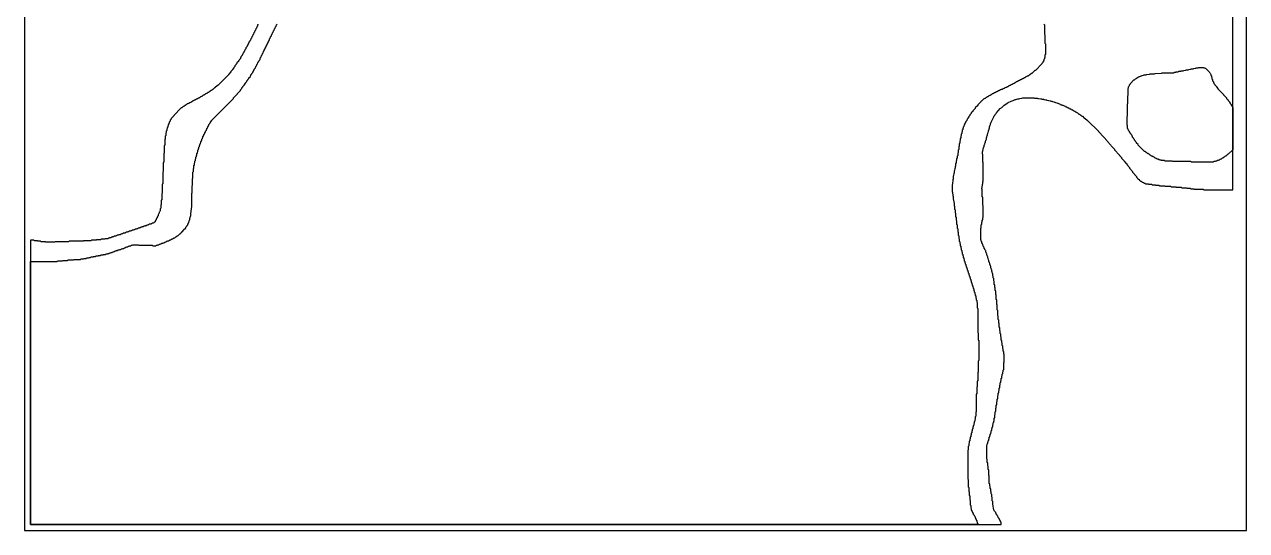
# Model space of a CAD drawing. Header units: millimetres. Extents: x 0 to 6416, y -3898 to 1268.
# Drawn here: x 1299 to 2518, y -2598 to -2094 of the extents above; entities that cross this region are included whole.
import ezdxf

# ---------------------------------------------------------------- set-up
doc = ezdxf.new("R2010")
doc.units = ezdxf.units.MM
for name, color, linetype in [('CUT_OUTER', 1, 'Continuous'), ('ENGRAVE_NEXT', 3, 'Continuous'), ('SHEET_EDGE', 7, 'Continuous')]:
    doc.layers.add(name, color=color, linetype=linetype)

msp = doc.modelspace()

# ---------------------------------------------------------------- linework, layer by layer
at = {"layer": 'CUT_OUTER'}
msp.add_lwpolyline([(1532.2, -2093.4), (1532.2, -2093.9), (1531.7, -2094.4), (1531.7, -2095.4), (1531.2, -2095.9), (1531.2, -2096.4), (1530.7, -2096.9), (1530.7, -2097.4), (1530.2, -2097.9), (1530.2, -2098.4), (1529.7, -2098.9), (1529.7, -2099.4), (1529.2, -2099.9), (1529.2, -2100.4), (1528.7, -2100.9), (1528.7, -2101.4), (1528.2, -2101.9), (1528.2, -2102.4), (1527.7, -2102.9), (1527.7, -2103.4), (1527.2, -2103.9), (1527.2, -2104.4), (1526.7, -2104.9), (1526.7, -2105.4), (1526.2, -2105.9), (1526.2, -2106.4), (1525.7, -2106.9), (1525.7, -2107.4), (1525.2, -2107.9), (1525.2, -2108.4), (1524.7, -2108.9), (1524.7, -2109.4), (1524.2, -2109.9), (1524.2, -2110.4), (1523.2, -2111.4), (1523.2, -2111.9), (1522.7, -2112.4), (1522.7, -2112.9), (1522.2, -2113.4), (1522.2, -2113.9), (1521.7, -2114.4), (1521.7, -2114.9), (1521.2, -2115.4), (1521.2, -2115.9), (1520.2, -2116.9), (1520.2, -2117.9), (1519.2, -2118.9), (1519.2, -2119.4), (1518.7, -2119.9), (1518.7, -2120.4), (1518.2, -2120.9), (1518.2, -2121.4), (1517.2, -2122.4), (1517.2, -2122.9), (1516.7, -2123.4), (1516.7, -2123.9), (1516.2, -2124.4), (1516.2, -2124.9), (1515.2, -2125.9), (1515.2, -2126.4), (1514.7, -2126.9), (1514.7, -2127.4), (1513.7, -2128.4), (1513.7, -2128.9), (1512.7, -2129.9), (1512.7, -2130.4), (1511.2, -2131.9), (1511.2, -2132.4), (1510.2, -2133.4), (1510.2, -2133.9), (1509.2, -2134.9), (1509.2, -2135.4), (1508.2, -2136.4), (1508.2, -2136.9), (1506.7, -2138.4), (1506.7, -2138.9), (1505.2, -2140.4), (1505.2, -2140.9), (1502.7, -2143.4), (1502.7, -2143.9), (1492.2, -2154.4), (1491.7, -2154.4), (1489.2, -2156.9), (1488.7, -2156.9), (1487.2, -2158.4), (1486.7, -2158.4), (1485.7, -2159.4), (1485.2, -2159.4), (1484.2, -2160.4), (1483.7, -2160.4), (1482.7, -2161.4), (1482.2, -2161.4), (1481.2, -2162.4), (1480.7, -2162.4), (1480.2, -2162.9), (1479.7, -2162.9), (1478.7, -2163.9), (1478.2, -2163.9), (1477.7, -2164.4), (1477.2, -2164.4), (1476.2, -2165.4), (1475.7, -2165.4), (1475.2, -2165.9), (1474.7, -2165.9), (1473.7, -2166.9), (1473.2, -2166.9), (1472.7, -2167.4), (1472.2, -2167.4), (1471.7, -2167.9), (1471.2, -2167.9), (1470.7, -2168.4), (1470.2, -2168.4), (1469.7, -2168.9), (1469.2, -2168.9), (1468.7, -2169.4), (1468.2, -2169.4), (1467.7, -2169.9), (1467.2, -2169.9), (1466.2, -2170.9), (1465.7, -2170.9), (1465.2, -2171.4), (1464.7, -2171.4), (1464.2, -2171.9), (1463.7, -2171.9), (1463.2, -2172.4), (1462.7, -2172.4), (1462.2, -2172.9), (1461.7, -2172.9), (1460.7, -2173.9), (1460.2, -2173.9), (1459.7, -2174.4), (1459.2, -2174.4), (1458.2, -2175.4), (1457.7, -2175.4), (1456.2, -2176.9), (1455.7, -2176.9), (1448.2, -2184.4), (1448.2, -2184.9), (1445.7, -2187.4), (1445.7, -2187.9), (1444.7, -2188.9), (1444.7, -2189.9), (1443.7, -2190.9), (1443.7, -2191.9), (1443.2, -2192.4), (1443.2, -2192.9), (1442.7, -2193.4), (1442.7, -2194.4), (1442.2, -2194.9), (1442.2, -2195.9), (1441.7, -2196.4), (1441.7, -2197.4), (1441.2, -2197.9), (1441.2, -2199.4), (1440.7, -2199.9), (1440.7, -2201.4), (1440.2, -2201.9), (1440.2, -2204.4), (1439.7, -2204.9), (1439.7, -2207.9), (1439.2, -2208.4), (1439.2, -2213.9), (1438.7, -2214.4), (1438.6, -2221.9), (1438.2, -2222.4), (1438.1, -2230.9), (1437.7, -2231.4), (1437.6, -2240.4), (1437.2, -2240.9), (1437.2, -2251.9), (1437.1, -2252.4), (1436.7, -2252.9), (1436.6, -2261.9), (1436.2, -2262.4), (1436.1, -2268.4), (1435.7, -2268.9), (1435.6, -2273.4), (1435.2, -2273.9), (1435.1, -2276.9), (1434.6, -2277.4), (1434.6, -2279.4), (1434.2, -2279.8), (1434.1, -2280.4), (1433.6, -2280.9), (1433.6, -2281.9), (1433.2, -2282.3), (1433.1, -2282.9), (1432.6, -2283.4), (1432.6, -2284.4), (1432.1, -2284.9), (1432.1, -2285.4), (1431.6, -2285.9), (1431.6, -2286.4), (1431.1, -2286.9), (1431.1, -2287.4), (1430.6, -2287.9), (1430.6, -2288.4), (1430.1, -2288.9), (1430, -2289.4), (1429.6, -2289.9), (1429.5, -2290.4), (1428.7, -2291.2), (1428.2, -2291.3), (1427.7, -2291.7), (1426.7, -2291.8), (1426.2, -2292.3), (1425.7, -2292.3), (1425.6, -2292.4), (1425.2, -2292.8), (1423.7, -2292.8), (1423.2, -2293.3), (1422.6, -2293.4), (1422.2, -2293.8), (1421.2, -2293.8), (1420.7, -2294.3), (1419.7, -2294.4), (1419.2, -2294.8), (1418.2, -2294.9), (1417.7, -2295.3), (1416.7, -2295.4), (1416.2, -2295.8), (1415.2, -2295.9), (1414.7, -2296.3), (1414.1, -2296.4), (1413.7, -2296.8), (1412.7, -2296.9), (1412.2, -2297.3), (1411.2, -2297.4), (1410.7, -2297.8), (1409.7, -2297.9), (1409.2, -2298.3), (1408.2, -2298.4), (1407.7, -2298.8), (1406.7, -2298.9), (1406.2, -2299.3), (1405.2, -2299.4), (1404.7, -2299.8), (1403.7, -2299.9), (1403.2, -2300.4), (1402.2, -2300.4), (1401.7, -2300.9), (1400.7, -2300.9), (1400.2, -2301.4), (1399.7, -2301.4), (1399.2, -2301.8), (1397.7, -2301.9), (1397.2, -2302.4), (1396.2, -2302.4), (1395.7, -2302.9), (1395.2, -2302.9), (1394.7, -2303.4), (1393.2, -2303.4), (1392.7, -2303.9), (1391.7, -2303.9), (1391.2, -2304.4), (1390.7, -2304.4), (1390.2, -2304.9), (1388.7, -2304.9), (1388.2, -2305.4), (1387.2, -2305.4), (1386.7, -2305.9), (1386.2, -2305.9), (1385.7, -2306.4), (1384.2, -2306.4), (1383.7, -2306.9), (1383.2, -2306.9), (1382.7, -2307.4), (1379.7, -2307.4), (1379.2, -2307.9), (1375.7, -2307.9), (1375.2, -2308.4), (1371.2, -2308.4), (1370.7, -2308.9), (1366.2, -2308.9), (1365.7, -2309.4), (1358.2, -2309.4), (1357.7, -2309.9), (1343.7, -2309.9), (1343.2, -2310.4), (1329.7, -2310.4), (1329.2, -2310.9), (1328.7, -2310.9), (1320.7, -2310.9), (1320.2, -2310.4), (1315.7, -2310.4), (1315.2, -2309.9), (1312.7, -2309.9), (1312.2, -2309.4), (1309.2, -2309.4), (1308.7, -2308.9), (1305.2, -2308.9), (1305.2, -2592.4), (1305.2, -2592.4), (2273.7, -2592.4), (2273.7, -2590.4), (2273.2, -2589.9), (2273.2, -2589.4), (2272.7, -2588.9), (2272.7, -2588.4), (2272.2, -2587.9), (2272.2, -2587.4), (2271.7, -2586.9), (2271.7, -2586.4), (2270.7, -2585.4), (2270.7, -2584.9), (2270.2, -2584.4), (2270.2, -2583.9), (2269.7, -2583.4), (2269.7, -2582.9), (2268.7, -2581.9), (2268.7, -2581.4), (2268.2, -2580.9), (2268.2, -2580.4), (2266.8, -2578.9), (2266.7, -2578.4), (2266.3, -2577.9), (2266.2, -2577.4), (2265.8, -2576.9), (2265.7, -2573.4), (2265.2, -2572.9), (2265.2, -2569.4), (2264.7, -2568.9), (2264.7, -2565.4), (2264.2, -2564.9), (2264.2, -2562.4), (2263.7, -2561.9), (2263.7, -2559.9), (2263.2, -2559.4), (2263.2, -2556.9), (2262.7, -2556.4), (2262.7, -2554.4), (2262.2, -2553.9), (2262.2, -2551.9), (2261.7, -2551.4), (2261.7, -2543.9), (2261.2, -2543.4), (2261.2, -2537.9), (2260.7, -2537.4), (2260.7, -2534.4), (2260.2, -2533.9), (2260.2, -2530.9), (2259.7, -2530.4), (2259.7, -2527.4), (2259.2, -2526.9), (2259.2, -2513.9), (2259.3, -2513.4), (2259.7, -2512.9), (2259.7, -2511.9), (2260.2, -2511.4), (2260.2, -2510.4), (2260.7, -2509.9), (2260.7, -2508.9), (2261.2, -2508.4), (2261.2, -2507.4), (2261.7, -2506.9), (2261.7, -2505.4), (2262.2, -2504.9), (2262.2, -2503.9), (2262.7, -2503.4), (2262.7, -2502.4), (2263.2, -2501.9), (2263.2, -2500.9), (2263.7, -2500.4), (2263.7, -2498.9), (2264.2, -2498.4), (2264.2, -2496.9), (2264.7, -2496.4), (2264.7, -2495.4), (2265.2, -2494.9), (2265.2, -2492.9), (2265.7, -2492.4), (2265.7, -2490.9), (2266.2, -2490.4), (2266.2, -2489.4), (2266.7, -2488.9), (2266.7, -2486.4), (2267.2, -2485.9), (2267.2, -2482.9), (2267.7, -2482.4), (2267.7, -2479.9), (2268.2, -2479.4), (2268.2, -2476.4), (2268.7, -2475.9), (2268.7, -2473.4), (2269.2, -2472.9), (2269.2, -2469.9), (2269.7, -2469.4), (2269.7, -2467.4), (2270.2, -2466.9), (2270.2, -2463.9), (2270.7, -2463.4), (2270.7, -2461.4), (2271.2, -2460.9), (2271.2, -2458.9), (2271.7, -2458.4), (2271.7, -2456.4), (2272.2, -2455.9), (2272.2, -2453.4), (2272.7, -2452.9), (2272.7, -2450.9), (2273.2, -2450.4), (2273.2, -2448.9), (2273.7, -2448.4), (2273.7, -2446.9), (2274.2, -2446.4), (2274.2, -2444.4), (2274.7, -2443.9), (2274.7, -2442.4), (2275.2, -2441.9), (2275.2, -2440.4), (2275.7, -2439.9), (2275.7, -2438.4), (2276.2, -2437.9), (2276.2, -2430.9), (2276.7, -2430.4), (2276.7, -2422.9), (2276.2, -2422.4), (2276.2, -2419.9), (2275.7, -2419.4), (2275.7, -2417.4), (2275.2, -2416.9), (2275.2, -2414.4), (2274.7, -2413.9), (2274.7, -2411.4), (2274.2, -2410.9), (2274.2, -2408.9), (2273.7, -2408.4), (2273.7, -2405.4), (2273.2, -2404.9), (2273.2, -2402.4), (2272.7, -2401.9), (2272.7, -2399.4), (2272.2, -2398.9), (2272.2, -2395.9), (2271.7, -2395.4), (2271.7, -2391.9), (2271.2, -2391.4), (2271.2, -2388.4), (2270.7, -2387.9), (2270.7, -2384.4), (2270.2, -2383.9), (2270.2, -2378.9), (2269.7, -2378.4), (2269.7, -2373.4), (2269.2, -2372.9), (2269.2, -2368.4), (2268.7, -2367.9), (2268.7, -2363.4), (2268.2, -2362.9), (2268.2, -2359.4), (2267.7, -2358.9), (2267.7, -2356.4), (2267.2, -2355.9), (2267.2, -2353.4), (2266.7, -2352.9), (2266.7, -2349.9), (2266.2, -2349.4), (2266.2, -2346.9), (2265.7, -2346.4), (2265.7, -2344.9), (2265.2, -2344.4), (2265.2, -2342.4), (2264.8, -2341.9), (2264.7, -2340.4), (2264.3, -2339.9), (2264.2, -2338.4), (2263.8, -2337.9), (2263.7, -2336.9), (2263.3, -2336.4), (2263.2, -2334.9), (2262.8, -2334.4), (2262.7, -2333.4), (2262.3, -2332.9), (2262.2, -2331.9), (2261.8, -2331.4), (2261.7, -2330.4), (2261.3, -2329.9), (2261.2, -2328.9), (2260.8, -2328.4), (2260.7, -2326.9), (2260.3, -2326.4), (2260.2, -2325.4), (2259.8, -2324.9), (2259.7, -2323.9), (2259.3, -2323.4), (2259.2, -2322.4), (2258.8, -2321.9), (2258.7, -2320.9), (2258.3, -2320.4), (2258.2, -2319.4), (2257.8, -2318.9), (2257.7, -2318.4), (2257.3, -2317.9), (2257.2, -2317.4), (2256.8, -2316.9), (2256.8, -2316.4), (2256.3, -2315.9), (2256.3, -2315.4), (2255.8, -2314.9), (2255.8, -2314.4), (2255.3, -2313.9), (2255.3, -2312.9), (2254.8, -2312.4), (2254.7, -2311.8), (2254.3, -2311.4), (2254.3, -2310.4), (2253.8, -2309.9), (2253.8, -2308.9), (2253.3, -2308.4), (2253.3, -2307.9), (2253.3, -2296.9), (2253.8, -2296.4), (2253.8, -2293.4), (2254.3, -2292.9), (2254.3, -2290.9), (2254.8, -2290.4), (2254.8, -2288.9), (2255.2, -2288.4), (2255.3, -2286.4), (2255.7, -2285.9), (2255.8, -2274.4), (2255.3, -2273.9), (2255.3, -2265.9), (2254.8, -2265.4), (2254.8, -2258.4), (2254.7, -2258.2), (2254.4, -2257.9), (2254.3, -2257.4), (2254.4, -2256.9), (2254.7, -2256.6), (2254.8, -2256.4), (2254.9, -2252.9), (2255.3, -2252.4), (2255.3, -2250.4), (2255.8, -2249.9), (2255.8, -2231.4), (2255.7, -2231.2), (2255.4, -2230.9), (2255.4, -2230.4), (2255.3, -2223.4), (2255.2, -2223.1), (2255, -2222.9), (2254.9, -2222.4), (2254.9, -2220.9), (2255, -2220.4), (2255.4, -2219.9), (2255.5, -2218.4), (2255.8, -2217.9), (2256, -2216.4), (2256.4, -2215.9), (2256.5, -2214.9), (2256.8, -2214.4), (2257, -2213.4), (2257.3, -2212.9), (2257.5, -2211.4), (2257.9, -2210.9), (2258, -2209.9), (2258.4, -2209.4), (2258.5, -2208.4), (2258.8, -2207.9), (2259, -2206.4), (2259.4, -2205.9), (2259.5, -2204.4), (2259.9, -2203.9), (2260, -2202.9), (2260.4, -2202.4), (2260.6, -2200.9), (2260.9, -2200.4), (2261, -2199.4), (2261.4, -2198.9), (2261.5, -2197.9), (2261.6, -2197.4), (2261.9, -2196.9), (2262, -2195.9), (2262.1, -2195.4), (2262.4, -2194.9), (2262.6, -2193.9), (2262.9, -2193.4), (2263.1, -2192.4), (2263.4, -2191.9), (2263.7, -2190.9), (2266.2, -2185.9), (2266.7, -2184.9), (2267.5, -2183.9), (2267.7, -2183.4), (2268.5, -2182.4), (2268.8, -2181.9), (2270.5, -2179.9), (2270.8, -2179.4), (2272.7, -2177.4), (2273.2, -2177), (2273.7, -2176.7), (2274.1, -2176.4), (2276.2, -2174.5), (2276.7, -2174.2), (2278.2, -2173), (2279.7, -2172.2), (2280.7, -2171.5), (2283.7, -2170), (2284.7, -2169.7), (2285.7, -2169.3), (2286.2, -2169.2), (2287.7, -2168.5), (2288.2, -2168.3), (2289.2, -2168.2), (2290.2, -2167.8), (2291.2, -2167.7), (2292.2, -2167.3), (2294.2, -2167.2), (2295.2, -2166.8), (2298.2, -2166.7), (2305.2, -2166.7), (2306.2, -2166.9), (2306.7, -2167.1), (2309.7, -2167.2), (2310.2, -2167.3), (2310.7, -2167.6), (2313.2, -2167.7), (2313.7, -2167.8), (2314.2, -2168.1), (2315.7, -2168.2), (2316.2, -2168.3), (2316.7, -2168.6), (2318.2, -2168.7), (2318.7, -2168.8), (2319.2, -2169.1), (2320.7, -2169.3), (2321.2, -2169.6), (2322.7, -2169.8), (2323.2, -2170.1), (2324.2, -2170.2), (2324.7, -2170.6), (2326.2, -2170.8), (2326.7, -2171.1), (2327.2, -2171.2), (2327.7, -2171.6), (2329.2, -2171.7), (2329.7, -2172.1), (2330.2, -2172.2), (2330.7, -2172.6), (2331.7, -2172.7), (2332.2, -2173.1), (2332.7, -2173.2), (2333.2, -2173.6), (2334.2, -2173.7), (2334.7, -2174.1), (2335.2, -2174.2), (2335.7, -2174.5), (2336.7, -2174.7), (2337.2, -2175.1), (2337.7, -2175.2), (2338.2, -2175.6), (2338.7, -2175.7), (2339.2, -2176.1), (2339.7, -2176.2), (2340.2, -2176.6), (2340.7, -2176.7), (2341.2, -2177.1), (2341.7, -2177.1), (2342.2, -2177.6), (2342.7, -2177.6), (2343.2, -2178.1), (2343.7, -2178.1), (2344.2, -2178.6), (2344.7, -2178.7), (2345.7, -2179.5), (2346.2, -2179.6), (2346.7, -2180), (2347.2, -2180.1), (2348.2, -2181), (2348.7, -2181.1), (2349.2, -2181.5), (2349.7, -2181.6), (2351.2, -2183), (2351.7, -2183.1), (2352.7, -2184), (2353.2, -2184.1), (2354.2, -2185), (2354.7, -2185.1), (2356.5, -2186.9), (2356.7, -2187), (2357.2, -2187.1), (2359.6, -2189.4), (2359.7, -2189.5), (2360.2, -2189.6), (2370.6, -2199.9), (2370.6, -2200.4), (2370.7, -2200.5), (2376.1, -2205.9), (2376.2, -2206.5), (2379.1, -2209.4), (2379.2, -2210), (2383.1, -2213.9), (2383.2, -2214.5), (2386.6, -2217.9), (2386.7, -2218.5), (2389.1, -2220.9), (2389.2, -2221.5), (2391.6, -2223.9), (2391.7, -2224.4), (2393.6, -2226.4), (2393.7, -2226.9), (2396.1, -2229.4), (2396.2, -2229.9), (2398.1, -2231.9), (2398.2, -2232.4), (2400.1, -2234.4), (2400.2, -2234.9), (2401.6, -2236.4), (2401.7, -2236.9), (2403.1, -2238.4), (2403.2, -2238.9), (2404.7, -2240.4), (2404.7, -2240.9), (2406.7, -2242.9), (2406.7, -2243.4), (2408.7, -2245.4), (2408.7, -2245.9), (2409.7, -2246.9), (2409.7, -2247.4), (2410.2, -2247.9), (2410.7, -2247.9), (2411.2, -2248.4), (2411.2, -2248.9), (2411.7, -2248.9), (2412.7, -2249.9), (2413.2, -2249.9), (2414.2, -2250.9), (2414.7, -2250.9), (2415.2, -2251.4), (2415.7, -2251.4), (2416.2, -2251.9), (2417.2, -2251.9), (2417.7, -2252.4), (2420.2, -2252.4), (2420.7, -2252.9), (2423.7, -2252.9), (2424.2, -2253.4), (2427.2, -2253.4), (2427.7, -2253.9), (2431.2, -2253.9), (2431.7, -2254.4), (2436.7, -2254.4), (2437.2, -2254.9), (2442.7, -2254.9), (2443.2, -2255.4), (2447.7, -2255.4), (2448.2, -2255.9), (2453.2, -2255.9), (2453.7, -2256.4), (2458.2, -2256.4), (2458.7, -2256.9), (2462.2, -2256.9), (2462.7, -2257.4), (2465.7, -2257.4), (2466.2, -2257.9), (2475.2, -2257.9), (2475.7, -2258.4), (2504.7, -2258.4), (2504.7, -2073.8)], dxfattribs=at)
at = {"layer": 'ENGRAVE_NEXT'}
msp.add_lwpolyline([(2316.3, -2093.4), (2316.7, -2093.9), (2316.8, -2103.4), (2317.2, -2103.9), (2317.3, -2112.4), (2317.7, -2112.9), (2317.7, -2123.4), (2317.3, -2123.9), (2317.2, -2126.4), (2316.8, -2126.9), (2316.7, -2127.9), (2316.3, -2128.4), (2316.2, -2129.4), (2315.8, -2129.9), (2315.7, -2130.4), (2315.3, -2130.9), (2315.2, -2131.4), (2314.3, -2132.4), (2314.2, -2132.9), (2307.7, -2139.4), (2307.2, -2139.4), (2304.2, -2142.4), (2303.7, -2142.4), (2302.2, -2143.9), (2301.7, -2143.9), (2300.7, -2144.9), (2300.2, -2144.9), (2299.7, -2145.4), (2299.2, -2145.4), (2298.7, -2145.9), (2298.2, -2145.9), (2297.2, -2146.9), (2296.7, -2146.9), (2296.2, -2147.4), (2295.7, -2147.4), (2295.2, -2147.9), (2294.7, -2147.9), (2294.2, -2148.4), (2293.7, -2148.4), (2293.2, -2148.9), (2292.7, -2148.9), (2292.2, -2149.4), (2291.7, -2149.4), (2291.2, -2149.9), (2290.7, -2149.9), (2290.2, -2150.4), (2289.7, -2150.4), (2289.2, -2150.9), (2288.7, -2150.9), (2287.7, -2151.9), (2287.2, -2151.9), (2286.7, -2152.4), (2286.2, -2152.4), (2285.7, -2152.9), (2285.2, -2152.9), (2284.7, -2153.4), (2284.2, -2153.4), (2283.7, -2153.9), (2283.2, -2153.9), (2282.7, -2154.4), (2282.2, -2154.4), (2281.7, -2154.9), (2281.2, -2154.9), (2280.2, -2155.9), (2279.7, -2155.9), (2279.2, -2156.4), (2278.2, -2156.4), (2277.7, -2156.9), (2277.2, -2156.9), (2276.7, -2157.4), (2276.2, -2157.4), (2275.7, -2157.9), (2275.2, -2157.9), (2274.7, -2158.4), (2273.7, -2158.4), (2273.2, -2158.9), (2272.7, -2158.9), (2272.2, -2159.4), (2271.7, -2159.4), (2271.2, -2159.9), (2270.7, -2159.9), (2270.2, -2160.4), (2269.7, -2160.4), (2269.2, -2160.9), (2268.7, -2160.9), (2268.2, -2161.4), (2267.7, -2161.4), (2267.2, -2161.9), (2266.7, -2161.9), (2266.2, -2162.4), (2265.7, -2162.4), (2265.2, -2162.9), (2264.7, -2162.9), (2263.7, -2163.9), (2263.2, -2163.9), (2262.7, -2164.4), (2262.2, -2164.4), (2261.7, -2164.9), (2261.2, -2164.9), (2260.2, -2165.9), (2259.7, -2165.9), (2259.2, -2166.4), (2258.7, -2166.4), (2257.7, -2167.4), (2257.2, -2167.4), (2256.7, -2167.9), (2256.2, -2167.9), (2254.2, -2169.9), (2253.7, -2170), (2253.3, -2170.4), (2253.2, -2170.9), (2250.2, -2173.9), (2250.2, -2174.4), (2247.7, -2176.9), (2247.7, -2177.4), (2245.2, -2179.9), (2245.2, -2180.4), (2243.7, -2181.9), (2243.7, -2182.4), (2242.2, -2183.9), (2242.2, -2184.4), (2241.2, -2185.4), (2241.2, -2185.9), (2240.2, -2186.9), (2240.2, -2187.4), (2239.7, -2187.9), (2239.7, -2188.4), (2239.2, -2188.9), (2239.2, -2189.4), (2238.2, -2190.4), (2238.2, -2190.9), (2237.7, -2191.4), (2237.7, -2191.9), (2237.2, -2192.4), (2237.2, -2192.9), (2236.8, -2193.4), (2236.7, -2194.4), (2236.2, -2194.9), (2236.2, -2195.4), (2235.8, -2195.9), (2235.7, -2196.9), (2235.2, -2197.4), (2235.2, -2198.4), (2234.8, -2198.9), (2234.7, -2200.4), (2234.2, -2200.9), (2234.2, -2202.4), (2233.7, -2202.9), (2233.7, -2204.4), (2233.2, -2204.9), (2233.2, -2206.9), (2232.7, -2207.4), (2232.7, -2209.4), (2232.2, -2209.9), (2232.2, -2211.9), (2231.7, -2212.4), (2231.7, -2214.9), (2231.2, -2215.4), (2231.2, -2218.4), (2230.7, -2218.9), (2230.7, -2221.4), (2230.2, -2221.9), (2230.2, -2224.4), (2229.7, -2224.9), (2229.7, -2226.9), (2229.2, -2227.4), (2229.2, -2229.4), (2228.7, -2229.9), (2228.7, -2231.9), (2228.2, -2232.4), (2228.2, -2234.9), (2227.7, -2235.4), (2227.7, -2236.9), (2227.3, -2237.4), (2227.2, -2239.4), (2226.8, -2239.9), (2226.7, -2241.9), (2226.3, -2242.4), (2226.2, -2244.4), (2225.8, -2244.9), (2225.7, -2247.9), (2225.3, -2248.4), (2225.2, -2252.9), (2224.8, -2253.4), (2224.8, -2260.4), (2225.2, -2260.9), (2225.3, -2264.4), (2225.7, -2264.9), (2225.8, -2267.9), (2226.2, -2268.4), (2226.3, -2270.9), (2226.7, -2271.4), (2226.8, -2274.4), (2227.2, -2274.9), (2227.2, -2277.9), (2227.7, -2278.4), (2227.7, -2281.4), (2228.2, -2281.9), (2228.2, -2285.4), (2228.7, -2285.9), (2228.7, -2288.9), (2229.2, -2289.4), (2229.2, -2292.9), (2229.7, -2293.4), (2229.7, -2296.9), (2230.2, -2297.4), (2230.2, -2300.4), (2230.7, -2300.9), (2230.7, -2303.9), (2231.2, -2304.4), (2231.2, -2306.9), (2231.7, -2307.4), (2231.7, -2309.9), (2232.2, -2310.4), (2232.2, -2311.9), (2232.7, -2312.4), (2232.7, -2314.4), (2233.2, -2314.9), (2233.2, -2316.4), (2233.7, -2316.9), (2233.7, -2318.4), (2234.2, -2318.9), (2234.2, -2320.4), (2234.7, -2320.9), (2234.7, -2322.4), (2235.2, -2322.9), (2235.2, -2323.9), (2235.7, -2324.4), (2235.7, -2325.9), (2236.2, -2326.4), (2236.2, -2327.4), (2236.7, -2327.9), (2236.7, -2329.4), (2237.2, -2329.9), (2237.2, -2330.9), (2237.7, -2331.4), (2237.7, -2332.4), (2238.2, -2332.9), (2238.2, -2333.9), (2238.7, -2334.4), (2238.7, -2335.4), (2239.2, -2335.9), (2239.2, -2336.9), (2239.7, -2337.4), (2239.7, -2338.4), (2240.2, -2338.9), (2240.2, -2339.9), (2240.7, -2340.4), (2240.7, -2341.4), (2241.2, -2341.9), (2241.2, -2342.9), (2241.7, -2343.4), (2241.7, -2344.4), (2242.2, -2344.9), (2242.2, -2345.9), (2242.7, -2346.4), (2242.7, -2347.4), (2243.2, -2347.9), (2243.2, -2348.9), (2243.7, -2349.4), (2243.7, -2350.9), (2244.2, -2351.4), (2244.2, -2352.4), (2244.7, -2352.9), (2244.7, -2353.9), (2245.2, -2354.4), (2245.2, -2355.4), (2245.7, -2355.9), (2245.7, -2356.9), (2246.2, -2357.4), (2246.2, -2358.9), (2246.7, -2359.4), (2246.7, -2360.4), (2247.2, -2360.9), (2247.2, -2362.4), (2247.7, -2362.9), (2247.7, -2363.9), (2248.2, -2364.4), (2248.2, -2366.4), (2248.7, -2366.9), (2248.7, -2368.4), (2249.2, -2368.9), (2249.2, -2370.4), (2249.7, -2370.9), (2249.7, -2376.4), (2250.2, -2376.9), (2250.2, -2400.4), (2250.2, -2400.9), (2250.7, -2401.4), (2250.7, -2408.4), (2251.2, -2408.9), (2251.2, -2428.9), (2250.7, -2429.4), (2250.7, -2440.4), (2250.2, -2440.9), (2250.2, -2448.9), (2249.7, -2449.4), (2249.7, -2454.9), (2249.2, -2455.4), (2249.2, -2461.9), (2248.7, -2462.4), (2248.7, -2479.9), (2248.2, -2480.4), (2248.2, -2484.4), (2247.7, -2484.9), (2247.7, -2487.4), (2247.2, -2487.9), (2247.2, -2489.4), (2246.7, -2489.9), (2246.7, -2491.4), (2246.2, -2491.9), (2246.2, -2493.4), (2245.7, -2493.9), (2245.7, -2494.9), (2245.2, -2495.4), (2245.2, -2496.9), (2244.7, -2497.4), (2244.7, -2498.9), (2244.2, -2499.4), (2244.2, -2500.9), (2243.7, -2501.4), (2243.7, -2502.9), (2243.2, -2503.4), (2243.2, -2504.9), (2242.7, -2505.4), (2242.7, -2506.9), (2242.2, -2507.4), (2242.2, -2508.9), (2241.7, -2509.4), (2241.7, -2511.4), (2241.2, -2511.9), (2241.2, -2513.9), (2240.7, -2514.4), (2240.7, -2517.9), (2240.2, -2518.4), (2240.2, -2533.4), (2240.2, -2546.9), (2240.7, -2547.4), (2240.7, -2554.9), (2241.2, -2555.4), (2241.2, -2559.4), (2241.7, -2559.9), (2241.7, -2563.4), (2242.2, -2563.9), (2242.2, -2567.9), (2242.7, -2568.4), (2242.7, -2572.9), (2243.2, -2573.4), (2243.2, -2575.9), (2243.7, -2576.4), (2243.8, -2577.9), (2244.2, -2578.3), (2244.2, -2578.9), (2244.7, -2579.4), (2244.7, -2579.9), (2245.2, -2580.4), (2245.2, -2580.9), (2245.7, -2581.4), (2245.7, -2581.9), (2246.7, -2582.9), (2246.7, -2583.4), (2247.2, -2583.9), (2247.2, -2584.4), (2247.7, -2584.9), (2247.7, -2585.9), (2248.2, -2586.4), (2248.2, -2586.9), (2248.7, -2587.4), (2248.7, -2587.9), (2249.2, -2588.4), (2249.2, -2589.4), (2249.7, -2589.9), (2249.7, -2590.9), (2250.2, -2591.4), (2250.2, -2592.4), (1305.2, -2592.4), (1305.2, -2329.9), (1331.7, -2329.9), (1331.7, -2329.9), (1332.2, -2329.4), (1337.2, -2329.4), (1337.7, -2328.9), (1342.2, -2328.9), (1342.7, -2328.4), (1348.2, -2328.4), (1348.7, -2327.9), (1355.2, -2327.9), (1355.7, -2327.4), (1358.2, -2327.4), (1358.7, -2326.9), (1360.7, -2326.9), (1361.2, -2326.4), (1363.2, -2326.4), (1363.7, -2325.9), (1365.2, -2325.9), (1365.7, -2325.4), (1367.7, -2325.4), (1368.2, -2324.9), (1370.2, -2324.9), (1370.7, -2324.4), (1372.7, -2324.4), (1373.2, -2323.9), (1375.2, -2323.9), (1375.7, -2323.4), (1377.7, -2323.4), (1378.2, -2322.9), (1380.2, -2322.9), (1380.7, -2322.4), (1382.2, -2322.4), (1382.7, -2321.9), (1383.7, -2321.9), (1384.2, -2321.4), (1385.2, -2321.4), (1385.7, -2320.9), (1386.7, -2320.9), (1387.2, -2320.4), (1388.2, -2320.4), (1388.7, -2319.9), (1389.2, -2319.9), (1389.7, -2319.4), (1390.7, -2319.4), (1391.2, -2318.9), (1392.2, -2318.9), (1392.7, -2318.4), (1393.7, -2318.4), (1394.2, -2317.9), (1395.2, -2317.9), (1395.7, -2317.4), (1396.7, -2317.4), (1397.2, -2316.9), (1398.2, -2316.9), (1398.7, -2316.4), (1399.7, -2316.4), (1400.2, -2315.9), (1400.7, -2315.9), (1401.2, -2315.4), (1402.2, -2315.4), (1402.7, -2314.9), (1403.7, -2314.9), (1404.2, -2314.4), (1405.2, -2314.4), (1405.7, -2313.9), (1406.7, -2313.9), (1407.2, -2313.4), (1412.7, -2313.4), (1413.2, -2313.9), (1426.7, -2313.9), (1427.2, -2314.3), (1430.2, -2314.3), (1430.7, -2313.9), (1431.7, -2313.8), (1432.2, -2313.4), (1433.2, -2313.3), (1433.7, -2312.9), (1434.7, -2312.8), (1435.1, -2312.4), (1435.7, -2312.4), (1436.2, -2311.9), (1437.2, -2311.8), (1437.7, -2311.4), (1438.7, -2311.3), (1439.1, -2310.9), (1439.7, -2310.8), (1440.2, -2310.4), (1440.7, -2310.4), (1441.2, -2309.9), (1441.7, -2309.9), (1442.2, -2309.4), (1443.2, -2309.3), (1443.7, -2308.9), (1444.2, -2308.8), (1444.7, -2308.4), (1445.2, -2308.3), (1445.7, -2307.9), (1446.2, -2307.8), (1446.7, -2307.4), (1447.2, -2307.3), (1447.7, -2306.9), (1448.2, -2306.8), (1448.7, -2306.4), (1449.2, -2306.3), (1450.2, -2305.4), (1450.7, -2305.3), (1451.7, -2304.4), (1452.2, -2304.3), (1454.2, -2302.4), (1454.7, -2302.3), (1455.1, -2301.9), (1455.2, -2301.4), (1455.7, -2301.3), (1456.6, -2300.4), (1456.7, -2299.9), (1457.2, -2299.8), (1457.6, -2299.4), (1457.7, -2298.8), (1460.1, -2296.4), (1460.2, -2295.9), (1461.1, -2294.9), (1461.2, -2294.4), (1462.1, -2293.4), (1462.1, -2292.9), (1462.6, -2292.4), (1462.6, -2291.9), (1463.1, -2291.4), (1463.2, -2290.4), (1463.6, -2289.9), (1463.7, -2288.9), (1464.1, -2288.4), (1464.2, -2286.9), (1464.6, -2286.4), (1464.7, -2284.9), (1465.1, -2284.4), (1465.2, -2281.4), (1465.6, -2280.9), (1465.7, -2276.4), (1466.1, -2275.9), (1466.2, -2275.4), (1466.2, -2261.9), (1466.6, -2261.4), (1466.7, -2247.4), (1467.1, -2246.9), (1467.2, -2240.9), (1467.7, -2240.4), (1467.7, -2237.4), (1468.2, -2236.9), (1468.2, -2234.4), (1468.7, -2233.9), (1468.7, -2231.9), (1469.2, -2231.4), (1469.2, -2229.9), (1469.7, -2229.4), (1469.7, -2227.9), (1470.1, -2227.4), (1470.2, -2225.9), (1470.7, -2225.4), (1470.7, -2224.4), (1471.1, -2223.9), (1471.2, -2222.4), (1471.7, -2221.9), (1471.7, -2220.9), (1472.1, -2220.4), (1472.2, -2218.9), (1472.7, -2218.4), (1472.7, -2217.4), (1473.2, -2216.9), (1473.2, -2215.9), (1473.7, -2215.4), (1473.7, -2214.4), (1474.2, -2213.9), (1474.2, -2213.3), (1474.6, -2212.9), (1474.7, -2211.9), (1475.1, -2211.4), (1475.2, -2210.4), (1475.7, -2209.9), (1475.7, -2209.3), (1476.1, -2208.9), (1476.2, -2207.9), (1476.7, -2207.4), (1476.7, -2206.8), (1477.1, -2206.4), (1477.2, -2205.4), (1477.7, -2204.9), (1477.7, -2204.4), (1478.2, -2203.9), (1478.2, -2203.4), (1478.7, -2202.9), (1478.7, -2202.4), (1479.2, -2201.9), (1479.2, -2201.3), (1479.7, -2200.9), (1479.7, -2199.9), (1480.7, -2198.9), (1480.7, -2198.4), (1481.2, -2197.9), (1481.2, -2197.4), (1481.7, -2196.9), (1481.7, -2196.4), (1482.2, -2195.9), (1482.2, -2195.4), (1482.7, -2194.9), (1482.7, -2194.4), (1483.2, -2193.9), (1483.2, -2193.4), (1484.2, -2192.4), (1484.2, -2191.9), (1484.7, -2191.4), (1484.7, -2190.9), (1486.2, -2189.4), (1486.2, -2188.9), (1507.7, -2167.4), (1507.7, -2166.9), (1511.7, -2162.9), (1511.7, -2162.4), (1514.7, -2159.4), (1514.7, -2158.9), (1516.2, -2157.4), (1516.2, -2156.9), (1517.2, -2155.9), (1517.2, -2155.4), (1518.7, -2153.9), (1518.7, -2153.4), (1520.2, -2151.9), (1520.2, -2151.4), (1521.2, -2150.4), (1521.2, -2149.9), (1522.2, -2148.9), (1522.2, -2148.4), (1523.2, -2147.4), (1523.2, -2146.9), (1524.7, -2145.4), (1524.7, -2144.9), (1525.2, -2144.4), (1525.2, -2143.9), (1526.2, -2142.9), (1526.2, -2142.4), (1527.2, -2141.4), (1527.2, -2140.9), (1527.7, -2140.4), (1527.7, -2139.9), (1528.2, -2139.4), (1528.2, -2138.9), (1528.7, -2138.4), (1528.7, -2137.9), (1529.7, -2136.9), (1529.7, -2136.4), (1530.2, -2135.9), (1530.2, -2135.4), (1530.7, -2134.9), (1530.7, -2134.4), (1531.2, -2133.9), (1531.2, -2133.4), (1531.7, -2132.9), (1531.7, -2132.4), (1532.2, -2131.9), (1532.2, -2131.4), (1532.7, -2130.9), (1532.7, -2130.4), (1533.2, -2129.9), (1533.2, -2129.4), (1534.2, -2128.4), (1534.2, -2127.4), (1534.7, -2126.9), (1534.7, -2126.4), (1535.2, -2125.9), (1535.2, -2125.4), (1535.7, -2124.9), (1535.7, -2124.4), (1536.2, -2123.9), (1536.2, -2123.4), (1536.7, -2122.9), (1536.7, -2122.4), (1537.2, -2121.9), (1537.2, -2121.4), (1537.7, -2120.9), (1537.7, -2120.4), (1538.2, -2119.9), (1538.2, -2119.4), (1538.7, -2118.9), (1538.7, -2118.4), (1539.2, -2117.9), (1539.2, -2117.4), (1539.7, -2116.9), (1539.7, -2116.4), (1540.2, -2115.9), (1540.2, -2115.4), (1540.7, -2114.9), (1540.7, -2114.4), (1541.2, -2113.9), (1541.2, -2113.4), (1541.7, -2112.9), (1541.7, -2112.4), (1542.2, -2111.9), (1542.2, -2111.4), (1542.7, -2110.9), (1542.7, -2110.4), (1543.2, -2109.9), (1543.2, -2109.4), (1543.7, -2108.9), (1543.7, -2107.9), (1544.2, -2107.4), (1544.2, -2106.9), (1544.7, -2106.4), (1544.7, -2105.9), (1545.7, -2104.9), (1545.7, -2103.9), (1546.2, -2103.4), (1546.2, -2102.9), (1546.7, -2102.4), (1546.7, -2101.9), (1547.2, -2101.4), (1547.2, -2100.9), (1547.7, -2100.4), (1547.7, -2099.9), (1548.2, -2099.4), (1548.2, -2098.9), (1548.7, -2098.4), (1548.7, -2097.9), (1549.2, -2097.4), (1549.2, -2096.9), (1549.7, -2096.4), (1549.7, -2095.9), (1550.2, -2095.4), (1550.2, -2094.9), (1550.7, -2094.4), (1550.7, -2093.9), (1551.2, -2093.4)], dxfattribs=at)
msp.add_lwpolyline([(2444.7, -2230.4), (2444.2, -2229.9), (2437.2, -2229.9), (2436.7, -2229.4), (2433.7, -2229.4), (2433.2, -2228.9), (2431.7, -2228.9), (2431.2, -2228.4), (2430.7, -2228.4), (2430.2, -2227.9), (2429.2, -2227.9), (2428.7, -2227.4), (2428.2, -2227.4), (2427.7, -2226.9), (2427.2, -2226.9), (2426.2, -2225.9), (2425.7, -2225.9), (2425.2, -2225.4), (2424.7, -2225.4), (2424.2, -2224.9), (2423.7, -2224.9), (2422.7, -2223.9), (2422.2, -2223.9), (2421.2, -2222.9), (2420.7, -2222.9), (2420.2, -2222.4), (2419.7, -2222.4), (2418.7, -2221.4), (2418.2, -2221.4), (2417.2, -2220.4), (2416.7, -2220.4), (2410.2, -2213.9), (2410.2, -2213.4), (2408.7, -2211.9), (2408.7, -2211.4), (2407.7, -2210.4), (2407.7, -2209.9), (2406.7, -2208.9), (2406.7, -2208.4), (2405.7, -2207.4), (2405.7, -2206.9), (2404.7, -2205.9), (2404.7, -2205.4), (2404.2, -2204.9), (2404.2, -2204.4), (2403.2, -2203.4), (2403.2, -2202.9), (2402.2, -2201.9), (2402.2, -2201.4), (2401.7, -2200.9), (2401.7, -2200.4), (2400.7, -2199.4), (2400.7, -2198.9), (2400.2, -2198.4), (2400.2, -2197.9), (2399.7, -2197.4), (2399.7, -2194.4), (2399.2, -2193.9), (2399.2, -2185.4), (2399.6, -2184.9), (2399.7, -2184.4), (2399.7, -2172.9), (2400.1, -2172.4), (2400.1, -2171.9), (2400.2, -2157.4), (2400.6, -2156.9), (2400.7, -2155.9), (2401.1, -2155.4), (2401.2, -2154.9), (2401.6, -2154.4), (2401.7, -2153.8), (2402.6, -2152.9), (2402.7, -2152.4), (2406.1, -2148.9), (2406.7, -2148.8), (2407.1, -2148.4), (2407.2, -2147.9), (2407.7, -2147.8), (2408.2, -2147.4), (2408.7, -2147.3), (2409.6, -2146.4), (2410.2, -2146.3), (2410.7, -2145.9), (2411.2, -2145.8), (2411.7, -2145.4), (2412.7, -2145.3), (2413.1, -2144.9), (2413.7, -2144.8), (2414.2, -2144.4), (2415.7, -2144.3), (2416.2, -2143.9), (2418.2, -2143.8), (2418.7, -2143.4), (2421.7, -2143.3), (2422.2, -2142.9), (2426.7, -2142.8), (2427.2, -2142.4), (2433.7, -2142.3), (2434.2, -2141.9), (2445.7, -2141.8), (2446.2, -2141.3), (2447.7, -2141.3), (2448.2, -2140.8), (2450.2, -2140.8), (2450.7, -2140.3), (2452.7, -2140.3), (2453.2, -2139.9), (2455.2, -2139.8), (2455.7, -2139.4), (2457.7, -2139.3), (2458.2, -2138.9), (2460.2, -2138.8), (2460.7, -2138.4), (2462.7, -2138.3), (2463.2, -2137.9), (2465.2, -2137.8), (2465.7, -2137.4), (2467.7, -2137.3), (2468.2, -2136.9), (2470.2, -2136.8), (2470.7, -2136.4), (2475.2, -2136.4), (2475.7, -2136.8), (2476.7, -2136.9), (2477.2, -2137.3), (2477.7, -2137.4), (2481.2, -2140.9), (2481.3, -2141.4), (2482.2, -2142.3), (2482.3, -2142.9), (2482.7, -2143.4), (2482.8, -2144.4), (2483.3, -2144.9), (2483.3, -2145.9), (2483.8, -2146.4), (2483.8, -2147.9), (2484.3, -2148.4), (2484.4, -2149.9), (2485.3, -2150.9), (2485.4, -2151.4), (2485.8, -2151.9), (2485.9, -2152.4), (2486.8, -2153.4), (2486.9, -2153.9), (2488.3, -2155.4), (2488.4, -2155.9), (2489.8, -2157.4), (2489.9, -2157.9), (2495.2, -2163.2), (2495.3, -2163.4), (2495.4, -2163.9), (2498.4, -2166.9), (2498.5, -2167.4), (2499.7, -2168.7), (2499.9, -2168.9), (2500, -2169.4), (2501.4, -2170.9), (2501.5, -2171.4), (2501.9, -2171.9), (2502.1, -2172.4), (2502.9, -2173.4), (2503.1, -2173.9), (2503.4, -2174.4), (2503.6, -2174.9), (2504.4, -2175.9), (2504.6, -2176.4), (2504.7, -2176.5), (2504.7, -2218.5), (2500.2, -2222.9), (2499.7, -2223), (2497.7, -2224.9), (2497.2, -2224.9), (2496.2, -2225.9), (2495.7, -2225.9), (2494.7, -2226.9), (2494.2, -2226.9), (2493.2, -2227.9), (2492.7, -2227.9), (2492.2, -2228.4), (2491.7, -2228.4), (2491.2, -2228.9), (2490.7, -2228.9), (2490.2, -2229.4), (2489.2, -2229.4), (2488.7, -2229.9), (2487.7, -2229.9), (2487.2, -2230.4), (2485.7, -2230.4), (2485.2, -2230.9), (2463.2, -2230.9), (2462.7, -2230.4), (2444.7, -2230.4)], close=True, dxfattribs=at)
at = {"layer": 'SHEET_EDGE'}
msp.add_lwpolyline([(1299.2, -2598.4), (2518.4, -2598.4), (2518.4, -1379.2), (1299.2, -1379.2)], close=True, dxfattribs=at)

doc.saveas('drawing.dxf')
